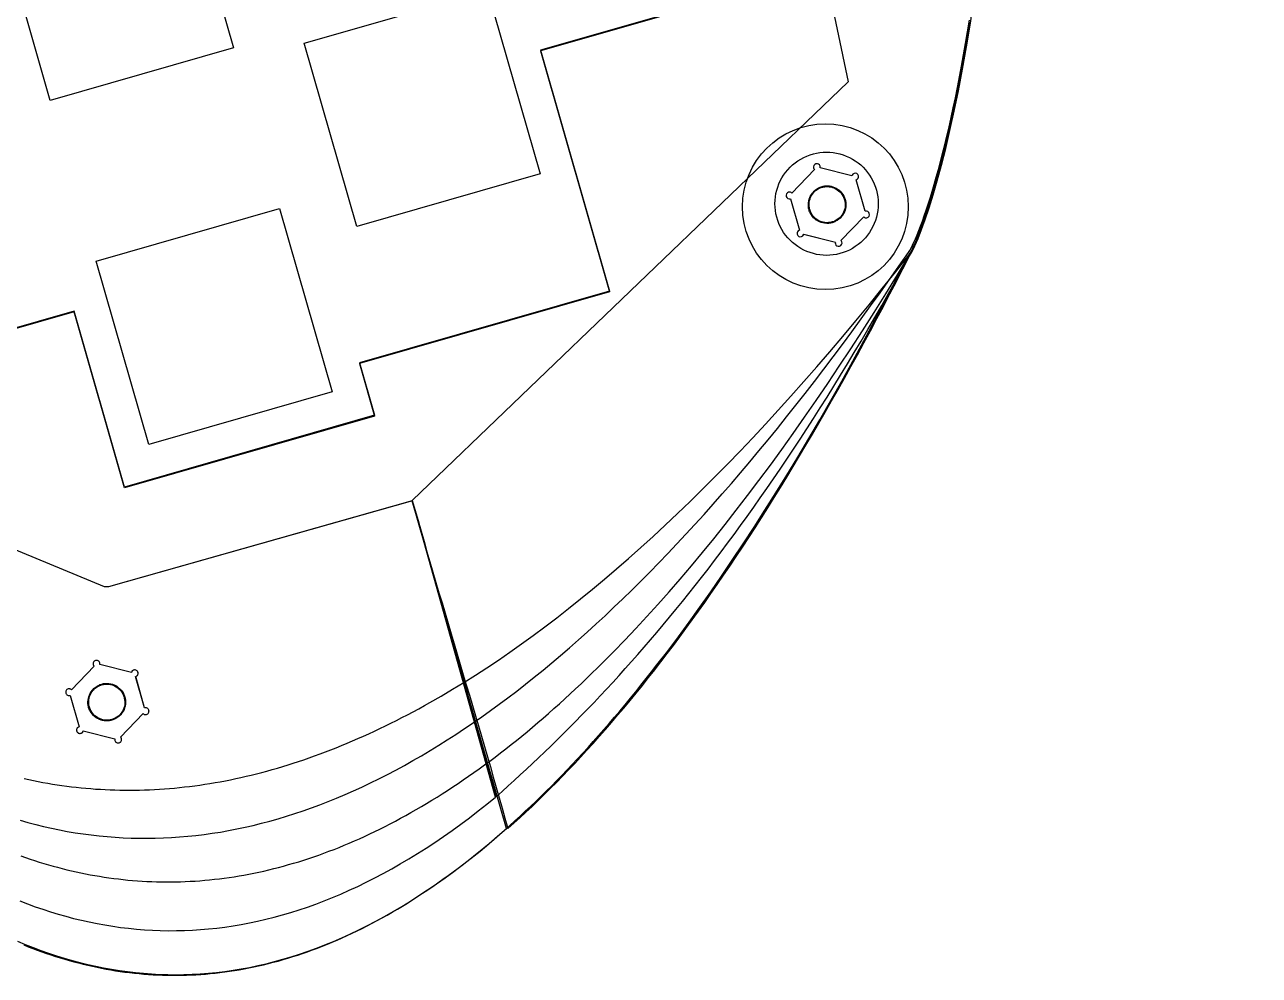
# Model space of a CAD drawing. Extents: x 5 to 212, y -377 to 0.
# Drawn here: x 121.3 to 211.7, y -377.1 to -307.5 of the extents above; entities that cross this region are included whole.
import ezdxf

# ---------------------------------------------------------------- set-up
doc = ezdxf.new("R2010")
doc.units = 0
for name, color, linetype in [('bottom', 7, 'CONTINUOUS'), ('foot_lower', 7, 'CONTINUOUS'), ('foot_upper', 7, 'CONTINUOUS'), ('hipro_lower', 7, 'CONTINUOUS'), ('hipro_upper', 7, 'CONTINUOUS'), ('mid_lower', 7, 'CONTINUOUS'), ('mid_upper', 7, 'CONTINUOUS'), ('plate', 7, 'CONTINUOUS')]:
    doc.layers.add(name, color=color, linetype=linetype)

msp = doc.modelspace()

# ---------------------------------------------------------------- linework, layer by layer
at = {"layer": 'bottom', "color": 7}
msp.add_lwpolyline([(121.221483, -374.860204), (121.553317, -374.992179), (121.885665, -375.120313), (122.218526, -375.244589), (122.551897, -375.364988), (122.88578, -375.481492), (123.220173, -375.594084), (123.555075, -375.702745), (123.890485, -375.807457), (124.226403, -375.908202), (124.562828, -376.004962), (124.89976, -376.097719), (125.237197, -376.186454), (125.575138, -376.27115), (125.913584, -376.351788), (126.252532, -376.428351), (126.591983, -376.50082), (126.931935, -376.569177), (127.272389, -376.633404), (127.613342, -376.693483), (127.954795, -376.749396), (128.296746, -376.801125), (128.639195, -376.848651), (128.98214, -376.891957), (129.325582, -376.931024), (129.66952, -376.965835), (130.013952, -376.996371), (130.358878, -377.022614), (130.704297, -377.044547), (131.050209, -377.06215), (131.396612, -377.075406), (131.743506, -377.084296), (132.09089, -377.088804), (132.438763, -377.08891), (132.787125, -377.084596), (133.135975, -377.075845), (133.485311, -377.062638), (133.835134, -377.044957), (134.185442, -377.022784), (134.536235, -376.996101), (134.887512, -376.96489), (135.239271, -376.929132), (135.591514, -376.88881), (135.944237, -376.843906), (136.297442, -376.794401), (136.651127, -376.740278), (137.005291, -376.681517), (137.359933, -376.618102), (137.715054, -376.550014), (138.070651, -376.477235), (138.426724, -376.399747), (138.783273, -376.317531), (139.140297, -376.23057), (139.497794, -376.138845), (139.855765, -376.042339), (140.214208, -375.941033), (140.573123, -375.83491), (140.932508, -375.72395), (141.292363, -375.608137), (141.652688, -375.487451), (142.013481, -375.361875), (142.374743, -375.231391), (142.736471, -375.095981), (143.098665, -374.955626), (143.461324, -374.810308), (143.824449, -374.66001), (144.188037, -374.504713), (144.552089, -374.344399), (144.916602, -374.17905), (145.281578, -374.008648), (145.647014, -373.833175), (146.01291, -373.652612), (146.379266, -373.466942), (146.74608, -373.276147), (147.113352, -373.080208), (147.48108, -372.879107), (147.849266, -372.672826), (148.217906, -372.461348), (148.587001, -372.244653), (148.95655, -372.022725), (149.326553, -371.795544), (149.697007, -371.563093), (150.067913, -371.325353), (150.43927, -371.082307), (150.811078, -370.833936), (151.183334, -370.580223), (151.556039, -370.321148), (151.929192, -370.056695), (152.302791, -369.786845), (152.676837, -369.51158), (153.051328, -369.230881), (153.426265, -368.944731), (153.801644, -368.653112), (154.177468, -368.356005), (154.553733, -368.053392), (154.93044, -367.745256), (155.307588, -367.431578), (155.685176, -367.11234), (156.063203, -366.787524), (156.441669, -366.457112), (156.820573, -366.121085), (157.199913, -365.779426), (157.57969, -365.432117), (157.959902, -365.079139), (158.340549, -364.720475), (158.72163, -364.356106), (159.103144, -363.986014), (159.485091, -363.610181), (159.867469, -363.228589), (160.250277, -362.84122), (160.633516, -362.448055), (161.017184, -362.049077), (161.401281, -361.644268), (161.785806, -361.233609), (162.170757, -360.817083), (162.556135, -360.394671), (162.941938, -359.966355), (163.328166, -359.532117), (163.714818, -359.091939), (164.101893, -358.645802), (164.48939, -358.19369), (164.877309, -357.735583), (165.265649, -357.271464), (165.654409, -356.801314), (166.043588, -356.325115), (166.433186, -355.84285), (166.823201, -355.354499), (167.213634, -354.860046), (167.604482, -354.359472), (168.387425, -353.339888), (169.172024, -352.295602), (169.958272, -351.22647), (170.746164, -350.132347), (171.535693, -349.013088), (172.326853, -347.868548), (173.119638, -346.698582), (173.914041, -345.503047), (174.710058, -344.281796), (175.507681, -343.034685), (176.306904, -341.761569), (177.107721, -340.462304), (177.910126, -339.136744), (178.714113, -337.784745), (179.519676, -336.406162), (180.326809, -335.00085), (181.135505, -333.568664), (181.945758, -332.10946), (182.757562, -330.623093), (183.570911, -329.109417), (184.385799, -327.568289), (185.20222, -325.999563), (186.020167, -324.403095), (186.111117, -324.257555), (186.208391, -324.084097), (186.311669, -323.883012), (186.42063, -323.654592), (186.534954, -323.39913), (186.654323, -323.116917), (186.778416, -322.808246), (186.906913, -322.473408), (187.039494, -322.112695), (187.17584, -321.726399), (187.31563, -321.314812), (187.458545, -320.878227), (187.604265, -320.416934), (187.752469, -319.931227), (187.902838, -319.421396), (188.055053, -318.887735), (188.208792, -318.330534), (188.363737, -317.750086), (188.519567, -317.146683), (188.675963, -316.520617), (188.832604, -315.87218), (188.989171, -315.201663), (189.145344, -314.509359), (189.300803, -313.79556), (189.455228, -313.060557), (189.6083, -312.304643), (189.759697, -311.528109), (189.909101, -310.731248), (190.056192, -309.914351), (190.200649, -309.077711), (190.342153, -308.221619), (190.480384, -307.346367)], dxfattribs=at)
for points in [[(178.740727, -321.040876), (178.740727, -321.040876), (178.723348, -320.973873), (178.709549, -320.906755), (178.699273, -320.83963), (178.692458, -320.772605), (178.68898, -320.639283), (178.698638, -320.507645), (178.720958, -320.378547), (178.755466, -320.252846), (178.801686, -320.131398), (178.859143, -320.015059), (178.927362, -319.904686), (179.005869, -319.801134), (179.094189, -319.70526), (179.191846, -319.617921), (179.298366, -319.539972), (179.413274, -319.472271), (179.473724, -319.44253), (179.536094, -319.415672), (179.600323, -319.391804), (179.666352, -319.371033), (179.666352, -319.371033), (179.733359, -319.353655), (179.800479, -319.339858), (179.867606, -319.329582), (179.934633, -319.322768), (180.067958, -319.319288), (180.199597, -319.328944), (180.328695, -319.35126), (180.454395, -319.385763), (180.575841, -319.431978), (180.692177, -319.48943), (180.802546, -319.557646), (180.906093, -319.636149), (181.001961, -319.724466), (181.089294, -319.822122), (181.167236, -319.928643), (181.23493, -320.043554), (181.264667, -320.104008), (181.291521, -320.166381), (181.315385, -320.230614), (181.336152, -320.296648), (181.336152, -320.296648), (181.353532, -320.363655), (181.367331, -320.430776), (181.377609, -320.497903), (181.384424, -320.56493), (181.387906, -320.698253), (181.37825, -320.829891), (181.355933, -320.958986), (181.321429, -321.084684), (181.275213, -321.206127), (181.217759, -321.322461), (181.149543, -321.432828), (181.071038, -321.536374), (180.98272, -321.632241), (180.885064, -321.719575), (180.778545, -321.797518), (180.663636, -321.865216), (180.603185, -321.894955), (180.540814, -321.921812), (180.476583, -321.94568), (180.410552, -321.96645), (180.410552, -321.96645), (180.343548, -321.983828), (180.27643, -321.997625), (180.209306, -322.0079), (180.142281, -322.014715), (180.008962, -322.018195), (179.877328, -322.008541), (179.748235, -321.986226), (179.622539, -321.951725), (179.501096, -321.905513), (179.384762, -321.848064), (179.274393, -321.779852), (179.170845, -321.701352), (179.074974, -321.613039), (178.987635, -321.515386), (178.909686, -321.408869), (178.84198, -321.293962), (178.812237, -321.233511), (178.785375, -321.17114), (178.761503, -321.106908), (178.740727, -321.040876)], [(125.979466, -357.475392), (125.979466, -357.475392), (125.962087, -357.408389), (125.948287, -357.341271), (125.938008, -357.274147), (125.931192, -357.207123), (125.927706, -357.073803), (125.937355, -356.942168), (125.959665, -356.813073), (125.994162, -356.687376), (126.040371, -356.565931), (126.097817, -356.449596), (126.166027, -356.339226), (126.244525, -356.235678), (126.332838, -356.139808), (126.430491, -356.052471), (126.53701, -355.974525), (126.651921, -355.906824), (126.712374, -355.877084), (126.774748, -355.850227), (126.838982, -355.826358), (126.905018, -355.805587), (126.905018, -355.805587), (126.972022, -355.78821), (127.03914, -355.774414), (127.106265, -355.764139), (127.173289, -355.757326), (127.306608, -355.753848), (127.438242, -355.763505), (127.567335, -355.785824), (127.69303, -355.820329), (127.814473, -355.866545), (127.930806, -355.923999), (128.041173, -355.992214), (128.14472, -356.070718), (128.240589, -356.159034), (128.327925, -356.256688), (128.405872, -356.363206), (128.473574, -356.478113), (128.503315, -356.538564), (128.530174, -356.600934), (128.554044, -356.665164), (128.574818, -356.731194), (128.574818, -356.731194), (128.592193, -356.798203), (128.605989, -356.865325), (128.616263, -356.932453), (128.623076, -356.99948), (128.626554, -357.132805), (128.616898, -357.264443), (128.59458, -357.393539), (128.560077, -357.519237), (128.513862, -357.64068), (128.456409, -357.757014), (128.388194, -357.867381), (128.309689, -357.970927), (128.221371, -358.066795), (128.123712, -358.15413), (128.017188, -358.232075), (127.902273, -358.299775), (127.841817, -358.329516), (127.779442, -358.356375), (127.715205, -358.380244), (127.649167, -358.401017), (127.649167, -358.401017), (127.58217, -358.418393), (127.515057, -358.432188), (127.447938, -358.442463), (127.380918, -358.449276), (127.247604, -358.452755), (127.115973, -358.443099), (126.986882, -358.420783), (126.861187, -358.386282), (126.739745, -358.340069), (126.623412, -358.282618), (126.513045, -358.214405), (126.4095, -358.135903), (126.313634, -358.047587), (126.226303, -357.949931), (126.148364, -357.843409), (126.080674, -357.728495), (126.05094, -357.66804), (126.02409, -357.605665), (126.000229, -357.541429), (125.979466, -357.475392)]]:
    msp.add_lwpolyline(points, close=True, dxfattribs=at)
at = {"layer": 'foot_lower', "color": 7}
for points in [[(178.74075, -321.040947), (178.74075, -321.040947), (178.723371, -320.973941), (178.709572, -320.906822), (178.699296, -320.839695), (178.692482, -320.772669), (178.689004, -320.639345), (178.698662, -320.507705), (178.720983, -320.378607), (178.755491, -320.252905), (178.801711, -320.131457), (178.859168, -320.015118), (178.927388, -319.904745), (179.005895, -319.801193), (179.094214, -319.70532), (179.191872, -319.61798), (179.298391, -319.54003), (179.413299, -319.472327), (179.47375, -319.442585), (179.536119, -319.415726), (179.600348, -319.391857), (179.666377, -319.371084), (179.666377, -319.371084), (179.733384, -319.353707), (179.800505, -319.339911), (179.867632, -319.329636), (179.934659, -319.322822), (180.067983, -319.319343), (180.199623, -319.328999), (180.328721, -319.351316), (180.454421, -319.385818), (180.575867, -319.432033), (180.692202, -319.489484), (180.802572, -319.557699), (180.906118, -319.636202), (181.001986, -319.724518), (181.089319, -319.822174), (181.167261, -319.928695), (181.234955, -320.043606), (181.264692, -320.104059), (181.291546, -320.166433), (181.31541, -320.230666), (181.336177, -320.296701), (181.336177, -320.296701), (181.353557, -320.363709), (181.367356, -320.430831), (181.377634, -320.497958), (181.384449, -320.564986), (181.387931, -320.698311), (181.378276, -320.82995), (181.355959, -320.959047), (181.321455, -321.084745), (181.275238, -321.20619), (181.217785, -321.322524), (181.149568, -321.432892), (181.071064, -321.536438), (180.982746, -321.632306), (180.88509, -321.71964), (180.77857, -321.797584), (180.663662, -321.865281), (180.60321, -321.89502), (180.540839, -321.921877), (180.476609, -321.945743), (180.410578, -321.966514), (180.410578, -321.966514), (180.343573, -321.98389), (180.276456, -321.997687), (180.209331, -322.007962), (180.142307, -322.014775), (180.008987, -322.018255), (179.877353, -322.008599), (179.74826, -321.986283), (179.622564, -321.951781), (179.501121, -321.905568), (179.384787, -321.848119), (179.274418, -321.779907), (179.17087, -321.701407), (179.074999, -321.613095), (178.98766, -321.515444), (178.90971, -321.408929), (178.842004, -321.294025), (178.81226, -321.233576), (178.785399, -321.171206), (178.761526, -321.106977), (178.74075, -321.040947)], [(183.80638, -320.585505)]]:
    msp.add_lwpolyline(points, close=True, dxfattribs=at)
for points in [[(176.245739, -320.585505), (176.245739, -319.234926), (176.966264, -317.98694), (178.135899, -317.311651)], [(178.135899, -317.311651), (179.305534, -316.636362), (180.746585, -316.636362), (181.91622, -317.311651)], [(181.91622, -317.311651), (183.085855, -317.98694), (183.80638, -319.234926), (183.80638, -320.585505)], [(178.135899, -323.859358), (176.966264, -323.184069), (176.245739, -321.936083), (176.245739, -320.585505)], [(183.80638, -320.585505), (183.80638, -321.936083), (183.085855, -323.184069), (181.91622, -323.859358)], [(181.91622, -323.859358), (180.746585, -324.534647), (179.305534, -324.534647), (178.135899, -323.859358)]]:
    msp.add_open_spline(points, degree=3, dxfattribs=at)
at = {"layer": 'foot_upper', "color": 7}
for points in [[(178.74075, -321.040947), (178.74075, -321.040947), (178.723371, -320.973941), (178.709572, -320.906822), (178.699296, -320.839695), (178.692482, -320.772669), (178.689004, -320.639345), (178.698662, -320.507705), (178.720983, -320.378607), (178.755491, -320.252905), (178.801711, -320.131457), (178.859168, -320.015118), (178.927388, -319.904745), (179.005895, -319.801193), (179.094214, -319.70532), (179.191872, -319.61798), (179.298391, -319.54003), (179.413299, -319.472327), (179.47375, -319.442585), (179.536119, -319.415726), (179.600348, -319.391857), (179.666377, -319.371084), (179.666377, -319.371084), (179.733384, -319.353707), (179.800505, -319.339911), (179.867632, -319.329636), (179.934659, -319.322822), (180.067983, -319.319343), (180.199623, -319.328999), (180.328721, -319.351316), (180.454421, -319.385818), (180.575867, -319.432033), (180.692202, -319.489484), (180.802572, -319.557699), (180.906118, -319.636202), (181.001986, -319.724518), (181.089319, -319.822174), (181.167261, -319.928695), (181.234955, -320.043606), (181.264692, -320.104059), (181.291546, -320.166433), (181.31541, -320.230666), (181.336177, -320.296701), (181.336177, -320.296701), (181.353557, -320.363709), (181.367356, -320.430831), (181.377634, -320.497958), (181.384449, -320.564986), (181.387931, -320.698311), (181.378276, -320.82995), (181.355959, -320.959047), (181.321455, -321.084745), (181.275238, -321.20619), (181.217785, -321.322524), (181.149568, -321.432892), (181.071064, -321.536438), (180.982746, -321.632306), (180.88509, -321.71964), (180.77857, -321.797584), (180.663662, -321.865281), (180.60321, -321.89502), (180.540839, -321.921877), (180.476609, -321.945743), (180.410578, -321.966514), (180.410578, -321.966514), (180.343573, -321.98389), (180.276456, -321.997687), (180.209331, -322.007962), (180.142307, -322.014775), (180.008987, -322.018255), (179.877353, -322.008599), (179.74826, -321.986283), (179.622564, -321.951781), (179.501121, -321.905568), (179.384787, -321.848119), (179.274418, -321.779907), (179.17087, -321.701407), (179.074999, -321.613095), (178.98766, -321.515444), (178.90971, -321.408929), (178.842004, -321.294025), (178.81226, -321.233576), (178.785399, -321.171206), (178.761526, -321.106977), (178.74075, -321.040947)], [(186.012673, -320.805713)]]:
    msp.add_lwpolyline(points, close=True, dxfattribs=at)
for points in [[(173.867437, -320.805713), (173.867437, -317.451898), (176.586241, -314.733095), (179.940055, -314.733095)], [(179.940055, -314.733095), (183.293869, -314.733095), (186.012673, -317.451898), (186.012673, -320.805713)], [(179.940055, -326.878331), (176.586241, -326.878331), (173.867437, -324.159527), (173.867437, -320.805713)], [(186.012673, -320.805713), (186.012673, -324.159527), (183.293869, -326.878331), (179.940055, -326.878331)]]:
    msp.add_open_spline(points, degree=3, dxfattribs=at)
at = {"layer": 'hipro_lower', "color": 7}
for points in [[(177.381874, -304.143258), (159.069831, -309.394154)], [(124.911223, -328.503301), (106.599154, -333.754196), (98.722811, -306.286131), (99.063918, -306.167157)], [(120.954179, -365.729465), (121.52845, -365.891851), (122.10375, -366.043727), (122.680083, -366.185078), (123.257452, -366.315885), (123.835859, -366.43613), (124.415308, -366.545797), (124.995801, -366.644867), (125.57734, -366.733323), (126.15993, -366.811147), (126.743573, -366.878323), (127.328271, -366.934831), (127.914028, -366.980655), (128.500847, -367.015778), (129.088729, -367.040181), (129.677679, -367.053847), (130.267699, -367.056758), (130.858792, -367.048898), (131.45096, -367.030247), (132.044208, -367.00079), (132.638536, -366.960507), (133.233949, -366.909382), (133.83045, -366.847397), (134.42804, -366.774535), (135.026723, -366.690777), (135.626503, -366.596107), (136.227381, -366.490506), (136.82936, -366.373958), (137.432444, -366.246445), (138.036635, -366.107948), (138.641937, -365.958451), (139.248351, -365.797936), (139.855882, -365.626385), (140.464531, -365.443781), (141.074302, -365.250106), (141.685197, -365.045342), (142.29722, -364.829473), (142.910373, -364.602481), (143.524659, -364.364347), (144.140082, -364.115055), (144.756643, -363.854586), (145.374345, -363.582924), (145.993193, -363.30005), (146.613188, -363.005947), (147.234333, -362.700598), (147.856631, -362.383985), (148.480086, -362.056091), (149.104699, -361.716897), (149.730474, -361.366386), (150.357414, -361.004542), (150.985521, -360.631345), (151.614799, -360.246779), (152.24525, -359.850825), (152.876878, -359.443468), (153.509684, -359.024688), (154.143672, -358.594468), (154.778845, -358.152791), (155.415206, -357.699639), (156.052757, -357.234995), (156.691501, -356.758841), (157.331441, -356.271159), (157.972581, -355.771933), (158.614923, -355.261143), (159.258469, -354.738773), (159.903223, -354.204806), (160.549188, -353.659223), (161.196366, -353.102007), (161.844761, -352.53314), (162.494374, -351.952606), (163.14521, -351.360386), (163.79727, -350.756462), (164.450559, -350.140818), (165.105078, -349.513435), (165.76083, -348.874297), (166.417819, -348.223385), (167.076047, -347.560681), (167.735517, -346.88617), (168.396232, -346.199832), (169.058195, -345.50165), (169.721409, -344.791607), (170.385876, -344.069685), (171.0516, -343.335866), (171.718583, -342.590134), (172.386828, -341.83247), (173.056339, -341.062856), (173.727117, -340.281276), (174.399166, -339.487712), (175.072489, -338.682146), (175.747088, -337.86456), (176.422966, -337.034937), (177.100127, -336.19326), (177.778573, -335.33951), (178.458307, -334.473671), (179.139332, -333.595724), (179.82165, -332.705653), (180.505266, -331.803439), (181.19018, -330.889066), (181.876397, -329.962514), (182.563919, -329.023768), (183.25275, -328.072809), (183.942891, -327.109619), (184.634346, -326.134182), (185.327117, -325.146479), (186.021209, -324.146493), (186.112164, -324.001002), (186.209452, -323.827687), (186.312753, -323.62684), (186.421746, -323.39875), (186.536112, -323.143709), (186.65553, -322.862006), (186.779681, -322.553932), (186.908244, -322.219778), (187.0409, -321.859834), (187.177328, -321.47439), (187.317208, -321.063737), (187.460221, -320.628166), (187.606046, -320.167966), (187.754363, -319.683429), (187.904853, -319.174844), (188.057194, -318.642503), (188.211068, -318.086695), (188.366154, -317.507711), (188.522132, -316.905841), (188.678682, -316.281377), (188.835485, -315.634607), (188.992219, -314.965824), (189.148565, -314.275317), (189.304203, -313.563376), (189.458813, -312.830293), (189.612075, -312.076358), (189.763668, -311.30186), (189.913274, -310.507091), (190.060571, -309.692341), (190.20524, -308.8579), (190.346961, -308.004059), (190.485413, -307.131109)], [(159.069831, -309.394154), (164.128194, -327.034748), (145.816151, -332.285643)], [(128.607485, -341.384515), (124.911223, -328.503301)], [(145.816151, -332.285643), (146.919553, -336.133619)], [(146.919553, -336.133619), (128.607485, -341.384515)]]:
    msp.add_lwpolyline(points, dxfattribs=at)
for points in [[(178.767267, -321.048852), (178.767267, -321.048852), (178.749892, -320.981846), (178.736096, -320.914726), (178.725822, -320.8476), (178.719009, -320.780574), (178.71553, -320.64725), (178.725187, -320.515611), (178.747504, -320.386514), (178.782007, -320.260814), (178.828222, -320.139367), (178.885673, -320.023031), (178.953886, -319.91266), (179.032388, -319.809111), (179.120703, -319.713241), (179.218356, -319.625905), (179.324874, -319.54796), (179.439782, -319.480261), (179.500234, -319.450522), (179.562606, -319.423665), (179.626837, -319.399799), (179.69287, -319.379029), (179.69287, -319.379029), (179.759875, -319.361651), (179.826995, -319.347853), (179.894121, -319.337577), (179.961147, -319.330763), (180.094469, -319.327283), (180.226107, -319.336938), (180.355202, -319.359255), (180.480901, -319.393758), (180.602346, -319.439973), (180.718681, -319.497425), (180.829051, -319.56564), (180.932599, -319.644143), (181.028469, -319.732459), (181.115806, -319.830114), (181.193752, -319.936634), (181.261453, -320.051543), (181.291194, -320.111995), (181.318052, -320.174367), (181.34192, -320.238599), (181.362692, -320.304631), (181.362692, -320.304631), (181.38007, -320.371639), (181.393868, -320.43876), (181.404144, -320.505888), (181.410959, -320.572914), (181.414439, -320.706238), (181.404783, -320.837875), (181.382467, -320.966969), (181.347964, -321.092666), (181.301749, -321.214108), (181.244297, -321.33044), (181.176082, -321.440806), (181.097579, -321.54435), (181.009262, -321.640216), (180.911607, -321.727549), (180.805088, -321.805493), (180.690179, -321.873191), (180.629726, -321.902931), (180.567355, -321.929788), (180.503123, -321.953657), (180.43709, -321.974428), (180.43709, -321.974428), (180.370085, -321.991804), (180.302965, -322.0056), (180.235839, -322.015876), (180.168813, -322.02269), (180.035491, -322.02617), (179.903853, -322.016516), (179.774757, -321.994203), (179.649059, -321.959703), (179.527614, -321.913493), (179.411279, -321.856045), (179.300909, -321.787835), (179.197361, -321.709337), (179.101491, -321.621024), (179.014154, -321.523372), (178.936207, -321.416854), (178.868507, -321.301945), (178.838766, -321.241492), (178.811908, -321.17912), (178.78804, -321.114886), (178.767267, -321.048852)], [(126.005938, -357.483429), (126.005938, -357.483429), (125.98856, -357.416421), (125.974763, -357.349299), (125.964486, -357.282171), (125.957671, -357.215143), (125.95419, -357.081817), (125.963843, -356.950177), (125.986158, -356.821079), (126.020659, -356.695379), (126.066872, -356.573934), (126.124322, -356.457598), (126.192534, -356.347229), (126.271035, -356.243681), (126.359349, -356.147813), (126.457002, -356.060478), (126.56352, -355.982534), (126.678428, -355.914837), (126.73888, -355.885098), (126.801251, -355.858242), (126.865483, -355.834376), (126.931515, -355.813606), (126.931515, -355.813606), (126.998521, -355.796228), (127.06564, -355.78243), (127.132766, -355.772153), (127.199792, -355.765339), (127.333115, -355.761857), (127.464752, -355.771511), (127.593848, -355.793826), (127.719546, -355.828328), (127.840991, -355.874541), (127.957327, -355.931992), (128.067696, -356.000206), (128.171244, -356.078708), (128.267115, -356.167025), (128.354451, -356.26468), (128.432398, -356.371201), (128.500099, -356.486112), (128.529839, -356.546566), (128.556697, -356.608939), (128.580566, -356.673173), (128.601338, -356.739208), (128.601338, -356.739208), (128.618714, -356.806211), (128.632509, -356.873329), (128.642784, -356.940453), (128.649597, -357.007477), (128.653075, -357.140796), (128.643418, -357.27243), (128.621101, -357.401524), (128.586598, -357.52722), (128.540384, -357.648663), (128.482932, -357.764997), (128.414719, -357.875366), (128.336217, -357.978913), (128.247903, -358.074783), (128.150249, -358.162119), (128.043731, -358.240066), (127.928823, -358.307766), (127.868371, -358.337507), (127.806, -358.364365), (127.741768, -358.388233), (127.675736, -358.409005), (127.675736, -358.409005), (127.60873, -358.426381), (127.541611, -358.440177), (127.474485, -358.450451), (127.407459, -358.457264), (127.274136, -358.460743), (127.142499, -358.451086), (127.013404, -358.428769), (126.887706, -358.394267), (126.766262, -358.348053), (126.649927, -358.290603), (126.539559, -358.222391), (126.436013, -358.143891), (126.340144, -358.055578), (126.25281, -357.957927), (126.174867, -357.851412), (126.107169, -357.736508), (126.077431, -357.676058), (126.050575, -357.613688), (126.026708, -357.549459), (126.005938, -357.483429)]]:
    msp.add_lwpolyline(points, close=True, dxfattribs=at)
at = {"layer": 'hipro_upper', "color": 7}
for points in [[(177.385021, -304.089382), (159.072978, -309.34028)], [(124.914345, -328.449435), (106.602301, -333.70033), (98.725958, -306.232255), (99.067055, -306.113304)], [(121.261776, -362.684735), (121.603902, -362.759529), (121.946868, -362.830954), (122.290675, -362.898994), (122.635325, -362.963636), (122.980817, -363.024867), (123.327155, -363.082671), (123.674339, -363.137035), (124.02237, -363.187946), (124.371249, -363.235389), (124.720978, -363.279351), (125.071559, -363.319817), (125.422991, -363.356774), (125.775277, -363.390207), (126.128418, -363.420104), (126.482415, -363.446449), (126.837269, -363.46923), (127.192982, -363.488431), (127.549554, -363.50404), (127.906987, -363.516042), (128.265283, -363.524424), (128.624442, -363.529171), (128.984466, -363.53027), (129.345356, -363.527706), (129.707113, -363.521466), (130.069739, -363.511536), (130.433235, -363.497902), (130.797601, -363.480551), (131.16284, -363.459467), (131.528952, -363.434638), (131.895939, -363.406049), (132.263802, -363.373686), (132.632542, -363.337537), (133.002161, -363.297585), (133.37266, -363.253819), (133.744039, -363.206223), (134.116301, -363.154785), (134.489446, -363.099489), (134.863476, -363.040323), (135.238392, -362.977271), (135.614195, -362.910321), (135.990887, -362.839459), (136.368469, -362.76467), (136.746941, -362.685941), (137.126306, -362.603257), (137.506564, -362.516605), (137.887717, -362.425971), (138.269766, -362.331341), (138.652712, -362.232702), (139.036557, -362.130038), (139.421301, -362.023337), (139.806947, -361.912584), (140.193494, -361.797765), (140.580945, -361.678867), (140.969301, -361.555876), (141.358563, -361.428778), (141.748732, -361.297558), (142.139809, -361.162203), (142.531797, -361.0227), (142.924695, -360.879033), (143.318505, -360.73119), (143.713229, -360.579156), (144.108868, -360.422918), (144.505422, -360.262461), (144.902894, -360.097771), (145.301284, -359.928836), (145.700594, -359.75564), (146.100825, -359.57817), (146.501978, -359.396412), (146.904055, -359.210352), (147.307056, -359.019977), (147.710984, -358.825271), (148.115838, -358.626222), (148.521621, -358.422816), (148.928334, -358.215038), (149.335977, -358.002875), (149.744553, -357.786312), (150.154062, -357.565337), (150.564506, -357.339934), (150.975886, -357.11009), (151.801459, -356.637025), (152.630791, -356.146028), (153.463891, -355.63699), (154.30077, -355.109798), (155.141438, -354.564343), (155.985905, -354.000511), (156.83418, -353.418193), (157.686274, -352.817277), (158.542197, -352.197651), (159.401959, -351.559205), (160.265569, -350.901827), (161.133038, -350.225406), (162.004376, -349.52983), (162.879592, -348.81499), (163.758698, -348.080772), (164.641701, -347.327066), (165.528614, -346.553761), (166.419445, -345.760746), (167.314205, -344.947909), (168.212903, -344.115139), (169.11555, -343.262325), (170.022156, -342.389356), (170.932731, -341.496119), (171.847284, -340.582505), (172.765825, -339.648402), (173.688365, -338.693699), (174.614914, -337.718283), (175.545482, -336.722045), (176.480077, -335.704873), (177.418712, -334.666656), (178.361395, -333.607282), (179.308137, -332.52664), (180.258947, -331.42462), (181.213835, -330.301109), (182.172813, -329.155996), (183.135888, -327.989171), (184.103073, -326.800521), (185.074375, -325.589937), (186.049806, -324.357306), (186.140757, -324.211766), (186.238032, -324.038307), (186.341309, -323.837221), (186.450271, -323.608801), (186.564596, -323.353339), (186.683966, -323.071125), (186.808059, -322.762453), (186.936556, -322.427615), (187.069138, -322.066901), (187.205484, -321.680605), (187.345275, -321.269018), (187.48819, -320.832432), (187.63391, -320.371139), (187.782114, -319.885431), (187.932484, -319.3756), (188.084699, -318.841938), (188.238439, -318.284737), (188.393384, -317.704288), (188.549214, -317.100885), (188.70561, -316.474819), (188.862252, -315.826381), (189.018819, -315.155864), (189.174993, -314.463559), (189.330452, -313.74976), (189.484877, -313.014756), (189.637949, -312.258842), (189.789347, -311.482308), (189.938751, -310.685446), (190.085842, -309.868549), (190.230299, -309.031909), (190.371803, -308.175816), (190.510034, -307.300564)], [(159.072978, -309.34028), (164.131341, -326.980887), (145.819273, -332.231782)], [(128.610632, -341.330651), (124.914345, -328.449435)], [(145.819273, -332.231782), (146.922675, -336.079756)], [(146.922675, -336.079756), (128.610632, -341.330651)]]:
    msp.add_lwpolyline(points, dxfattribs=at)
for points in [[(178.77044, -320.995052), (178.77044, -320.995052), (178.753062, -320.928047), (178.739264, -320.860928), (178.728987, -320.793803), (178.722173, -320.726777), (178.718691, -320.593455), (178.728345, -320.461818), (178.75066, -320.332722), (178.785161, -320.207023), (178.831373, -320.085577), (178.888823, -319.969241), (178.957036, -319.85887), (179.035536, -319.755321), (179.123851, -319.659451), (179.221504, -319.572114), (179.328022, -319.494168), (179.442929, -319.426468), (179.503381, -319.396728), (179.565753, -319.36987), (179.629984, -319.346003), (179.696017, -319.325232), (179.696017, -319.325232), (179.76302, -319.307855), (179.830138, -319.294059), (179.897262, -319.283784), (179.964286, -319.27697), (180.097607, -319.273492), (180.229243, -319.283149), (180.358338, -319.305466), (180.484037, -319.33997), (180.605482, -319.386185), (180.721819, -319.443637), (180.83219, -319.511852), (180.935739, -319.590354), (181.031611, -319.678669), (181.118949, -319.776323), (181.196897, -319.882842), (181.264599, -319.997749), (181.29434, -320.058201), (181.321199, -320.120571), (181.345067, -320.184802), (181.365839, -320.250834), (181.365839, -320.250834), (181.383217, -320.317845), (181.397015, -320.384969), (181.407291, -320.4521), (181.414105, -320.519129), (181.417584, -320.652457), (181.407927, -320.784097), (181.385609, -320.913193), (181.351104, -321.038891), (181.304888, -321.160333), (181.247434, -321.276665), (181.179218, -321.38703), (181.100715, -321.490573), (181.012398, -321.586437), (180.914743, -321.673768), (180.808225, -321.751709), (180.693318, -321.819405), (180.632868, -321.849143), (180.570497, -321.875999), (180.506268, -321.899866), (180.440237, -321.920636), (180.440237, -321.920636), (180.373232, -321.938013), (180.306112, -321.95181), (180.238987, -321.962087), (180.171961, -321.968902), (180.03864, -321.972384), (179.907004, -321.962733), (179.77791, -321.940421), (179.652214, -321.905923), (179.530771, -321.859714), (179.414438, -321.802267), (179.304071, -321.734058), (179.200525, -321.655559), (179.104657, -321.567245), (179.017323, -321.469591), (178.939378, -321.36307), (178.871678, -321.248157), (178.841938, -321.187702), (178.81508, -321.125326), (178.791212, -321.06109), (178.77044, -320.995052)], [(126.009085, -357.429657), (126.009085, -357.429657), (125.991707, -357.362647), (125.97791, -357.295525), (125.967633, -357.228396), (125.960818, -357.161368), (125.957337, -357.028041), (125.96699, -356.896401), (125.989305, -356.767303), (126.023806, -356.641604), (126.070019, -356.52016), (126.127469, -356.403826), (126.195681, -356.293458), (126.274182, -356.189912), (126.362496, -356.094044), (126.460149, -356.006711), (126.566667, -355.928767), (126.681575, -355.86107), (126.742027, -355.831331), (126.804398, -355.804474), (126.86863, -355.780607), (126.934662, -355.759837), (126.934662, -355.759837), (127.001666, -355.74246), (127.068783, -355.728663), (127.135907, -355.718387), (127.202931, -355.711573), (127.33625, -355.708092), (127.467884, -355.717746), (127.596978, -355.740061), (127.722674, -355.774562), (127.844118, -355.820774), (127.960452, -355.878224), (128.07082, -355.946438), (128.174367, -356.024939), (128.270237, -356.113255), (128.357573, -356.210911), (128.43552, -356.317432), (128.50322, -356.432344), (128.532961, -356.492798), (128.559819, -356.555173), (128.583687, -356.619408), (128.60446, -356.685444), (128.60446, -356.685444), (128.621835, -356.752446), (128.635631, -356.819563), (128.645906, -356.886686), (128.652718, -356.95371), (128.656197, -357.087029), (128.64654, -357.218663), (128.624223, -357.347757), (128.589721, -357.473455), (128.543508, -357.594899), (128.486057, -357.711234), (128.417845, -357.821603), (128.339345, -357.925151), (128.251033, -358.021022), (128.153381, -358.108358), (128.046866, -358.186304), (127.931962, -358.254003), (127.871512, -358.283743), (127.809142, -358.3106), (127.744913, -358.334468), (127.678883, -358.355239), (127.678883, -358.355239), (127.611877, -358.372615), (127.544758, -358.386412), (127.477632, -358.396687), (127.410606, -358.4035), (127.277283, -358.406978), (127.145646, -358.397321), (127.016551, -358.375004), (126.890853, -358.3405), (126.769409, -358.294285), (126.653074, -358.236834), (126.542706, -358.16862), (126.43916, -358.090119), (126.343291, -358.001805), (126.255957, -357.904153), (126.178014, -357.797638), (126.110316, -357.682733), (126.080578, -357.622284), (126.053722, -357.559915), (126.029855, -357.495686), (126.009085, -357.429657)]]:
    msp.add_lwpolyline(points, close=True, dxfattribs=at)
at = {"layer": 'mid_lower', "color": 7}
for points in [[(124.677249, -177.937512), (122.103331, -178.671724), (156.464619, -210.039654), (167.004712, -242.189821), (181.601434, -311.66648), (149.681767, -342.307674)], [(179.145947, -318.079985), (177.482418, -319.802683)], [(181.879178, -318.541933), (179.555541, -317.962562)], [(182.84463, -321.136048), (182.186749, -318.841743)], [(177.380441, -320.219929), (178.038322, -322.514234)], [(181.079116, -323.275967), (182.74265, -321.553294)], [(178.34591, -322.814039), (180.669547, -323.39341)], [(120.771087, -374.600309), (121.336656, -374.833631), (121.903723, -375.055797), (122.472283, -375.266717), (123.042332, -375.466301), (123.613866, -375.654459), (124.186883, -375.8311), (124.761377, -375.996134), (125.337345, -376.149472), (125.914784, -376.291022), (126.493689, -376.420695), (127.074056, -376.538401), (127.655882, -376.644049), (128.239163, -376.73755), (128.823895, -376.818812), (129.410074, -376.887747), (129.997697, -376.944263), (130.586759, -376.988271), (131.177256, -377.01968), (131.769186, -377.038401), (132.362543, -377.044343), (132.957324, -377.037415), (133.553526, -377.017529), (134.151144, -376.984593), (134.750175, -376.938517), (135.350614, -376.879212), (135.952459, -376.806586), (136.555704, -376.720551), (137.160347, -376.621015), (137.766383, -376.507889), (138.373808, -376.381082), (138.98262, -376.240505), (139.592813, -376.086067), (140.204384, -375.917677), (140.817329, -375.735246), (141.431645, -375.538684), (142.047327, -375.3279), (142.664372, -375.102804), (143.282776, -374.863306), (143.902534, -374.609317), (144.523644, -374.340744), (145.146101, -374.0575), (145.769902, -373.759493), (146.395042, -373.446632), (147.021518, -373.118829), (147.649326, -372.775993), (148.278462, -372.418034), (148.908922, -372.044861), (149.540702, -371.656384), (150.173799, -371.252513), (150.808209, -370.833159), (151.443928, -370.39823), (152.080952, -369.947637), (152.719277, -369.481289), (153.358899, -368.999097), (153.999815, -368.50097), (154.64202, -367.986818), (155.285512, -367.45655), (155.930285, -366.910078), (156.576336, -366.347309), (149.684902, -342.35333), (127.433267, -348.639601), (127.147626, -348.639896), (107.381655, -340.454356)]]:
    msp.add_lwpolyline(points, dxfattribs=at)
for points in [[(181.148554, -323.384)], [(128.382413, -359.757617), (128.37058, -359.726381), (128.354506, -359.698224), (128.335027, -359.672763), (128.312979, -359.649619), (129.976533, -357.926923), (130.001026, -357.947863), (130.027713, -357.96564), (130.056281, -357.979976), (130.086417, -357.990591), (130.117807, -357.997206), (130.150137, -357.999543), (130.183093, -357.99732), (130.216363, -357.990261), (130.263383, -357.971509), (130.304467, -357.944583), (130.338927, -357.910729), (130.366074, -357.87119), (130.38522, -357.827212), (130.395677, -357.780038), (130.396756, -357.730914), (130.38777, -357.681084), (130.368986, -357.634046), (130.342039, -357.592951), (130.308172, -357.558486), (130.268628, -357.531339), (130.22465, -357.512197), (130.177481, -357.501747), (130.128364, -357.500677), (130.078542, -357.509674), (129.420626, -355.215382), (129.467634, -355.196619), (129.508718, -355.169684), (129.543184, -355.135822), (129.57034, -355.096279), (129.589496, -355.052298), (129.599958, -355.005125), (129.601035, -354.956004), (129.592035, -354.90618), (129.573271, -354.859147), (129.546341, -354.818048), (129.512488, -354.783574), (129.472951, -354.756414), (129.428971, -354.737261), (129.38179, -354.726803), (129.332647, -354.725732), (129.282785, -354.734737), (129.250877, -354.746386), (129.221791, -354.76197), (129.195645, -354.781086), (129.172554, -354.803332), (129.152636, -354.828304), (129.136009, -354.8556), (129.12279, -354.884817), (129.113095, -354.915553), (126.789481, -354.33617), (126.795903, -354.304839), (126.798928, -354.272915), (126.79764, -354.240513), (126.791127, -354.207751), (126.77228, -354.16075), (126.745299, -354.119674), (126.711421, -354.085215), (126.671885, -354.058065), (126.627927, -354.038915), (126.580785, -354.028458), (126.531697, -354.027386), (126.481899, -354.036389), (126.434834, -354.055161), (126.393717, -354.082099), (126.359237, -354.115959), (126.332081, -354.1555), (126.312937, -354.199476), (126.302493, -354.246644), (126.301438, -354.295762), (126.310459, -354.345586), (126.322307, -354.37684), (126.338368, -354.405007), (126.357824, -354.430476), (126.37986, -354.453635), (124.716255, -356.176349), (124.691776, -356.15542), (124.665096, -356.137649), (124.636534, -356.123313), (124.606405, -356.11269), (124.575027, -356.10606), (124.542717, -356.103699), (124.509791, -356.105886), (124.476568, -356.112899), (124.429516, -356.131683), (124.388405, -356.158634), (124.353925, -356.192506), (124.326765, -356.232057), (124.307615, -356.276041), (124.297165, -356.323213), (124.296105, -356.37233), (124.305125, -356.422147), (124.323902, -356.46918), (124.350845, -356.510275), (124.384712, -356.544742), (124.424257, -356.571893), (124.468238, -356.591037), (124.515411, -356.601485), (124.564531, -356.602548), (124.614355, -356.593536), (125.272193, -358.887847), (125.225125, -358.906632), (125.184018, -358.933578), (125.149554, -358.967443), (125.122415, -359.006985), (125.103286, -359.050964), (125.092848, -359.098136), (125.091785, -359.147261), (125.100778, -359.197097), (125.119548, -359.244135), (125.146492, -359.285231), (125.180363, -359.319697), (125.219914, -359.346845), (125.263898, -359.365988), (125.311068, -359.376438), (125.360177, -359.377506), (125.409978, -359.368506), (125.441922, -359.356852), (125.47104, -359.341263), (125.497213, -359.322142), (125.520324, -359.299893), (125.540256, -359.274919), (125.556891, -359.247623), (125.570112, -359.21841), (125.5798, -359.187681), (127.903467, -359.76704), (127.897065, -359.79836), (127.894038, -359.830272), (127.895328, -359.862656), (127.901877, -359.895392), (127.920656, -359.942427), (127.947591, -359.983527), (127.981444, -360.018001), (128.020973, -360.045159), (128.06494, -360.064311), (128.112106, -360.074766), (128.161231, -360.075835), (128.211074, -360.066827), (128.2581, -360.048058), (128.299193, -360.021121), (128.333662, -359.987259), (128.360816, -359.947715), (128.379961, -359.903733), (128.390408, -359.856557), (128.391464, -359.807431), (128.382438, -359.757597)]]:
    msp.add_lwpolyline(points, close=True, dxfattribs=at)
for points in [[(186.094186, -324.412215), (189.83531, -318.802291), (211.717204, -236.158909), (139.931516, -178.530134)], [(186.094221, -324.412337), (189.835347, -318.802412), (211.717242, -236.159031), (139.931551, -178.530257)], [(179.247933, -317.662763), (179.11522, -317.700818), (179.038478, -317.839246), (179.076536, -317.971971)], [(179.076536, -317.971971), (179.089117, -318.015847), (179.115232, -318.050478), (179.145947, -318.079985)], [(179.557159, -317.834155), (179.519101, -317.701429), (179.380667, -317.624702), (179.247933, -317.662763)], [(179.555541, -317.962562), (179.565933, -317.921242), (179.56974, -317.878031), (179.557159, -317.834155)], [(182.04893, -318.361113), (181.960117, -318.38658), (181.900227, -318.458317), (181.879178, -318.541933)], [(182.358163, -318.532529), (182.320104, -318.399804), (182.181666, -318.323051), (182.04893, -318.361113)], [(182.186749, -318.841743), (182.319484, -318.803682), (182.396214, -318.665231), (182.358163, -318.532529)], [(177.242622, -319.739299), (177.109909, -319.777354), (177.033157, -319.915811), (177.071215, -320.048537)], [(177.071215, -320.048537), (177.109267, -320.181238), (177.247727, -320.257984), (177.380441, -320.219929)], [(177.482418, -319.802683), (177.420262, -319.742926), (177.331438, -319.713831), (177.242622, -319.739299)], [(182.74265, -321.553294), (182.804811, -321.61305), (182.893635, -321.642145), (182.982448, -321.616678)], [(183.153862, -321.307464), (183.115797, -321.174714), (182.977365, -321.097986), (182.84463, -321.136048)], [(182.982448, -321.616678), (183.115184, -321.578617), (183.191914, -321.440166), (183.153862, -321.307464)], [(178.038322, -322.514234), (177.905608, -322.552289), (177.828849, -322.690722), (177.866915, -322.823472)], [(177.866915, -322.823472), (177.904966, -322.956173), (178.043427, -323.032919), (178.17614, -322.994864)], [(178.17614, -322.994864), (178.264956, -322.969396), (178.324865, -322.897653), (178.34591, -322.814039)], [(180.669547, -323.39341), (180.659154, -323.43473), (180.655347, -323.477941), (180.667928, -323.521817)], [(180.667928, -323.521817), (180.70598, -323.654518), (180.84443, -323.731293), (180.977144, -323.693238)], [(180.977144, -323.693238), (181.109877, -323.655178), (181.186603, -323.516702), (181.148554, -323.384)], [(181.148554, -323.384), (181.135973, -323.340124), (181.109851, -323.305469), (181.079116, -323.275967)], [(156.678754, -366.342016), (166.119015, -358.006913), (175.883119, -344.497262), (186.094186, -324.412215)], [(149.681767, -342.307674), (151.948355, -350.32831), (154.447528, -358.323316), (156.678754, -366.342016)]]:
    msp.add_open_spline(points, degree=3, dxfattribs=at)
at = {"layer": 'mid_upper', "color": 7}
for points in [[(124.678339, -177.937767), (122.104421, -178.671979), (156.465709, -210.039909), (167.005802, -242.190076), (181.602524, -311.666735), (149.682857, -342.307929)], [(179.147037, -318.08024), (177.483508, -319.802938)], [(181.880268, -318.542188), (179.556631, -317.962817)], [(182.84572, -321.136303), (182.187839, -318.841998)], [(177.381531, -320.220184), (178.039412, -322.514489)], [(181.080207, -323.276222), (182.74374, -321.553549)], [(178.347, -322.814294), (180.670637, -323.393665)], [(120.936363, -371.645181), (121.495319, -371.859178), (122.055793, -372.062584), (122.617781, -372.255315), (123.181282, -372.437291), (123.746292, -372.60843), (124.312809, -372.76865), (124.880831, -372.91787), (125.450354, -373.056009), (126.021377, -373.182985), (126.593897, -373.298716), (127.167911, -373.40312), (127.743417, -373.496117), (128.320412, -373.577624), (128.898894, -373.64756), (129.478859, -373.705844), (130.060306, -373.752393), (130.643232, -373.787127), (131.227634, -373.809964), (131.81351, -373.820821), (132.400857, -373.819619), (132.989673, -373.806274), (133.579955, -373.780707), (134.1717, -373.742834), (134.764907, -373.692574), (135.359571, -373.629846), (135.955692, -373.554569), (136.553265, -373.466661), (137.15229, -373.366039), (137.752762, -373.252623), (138.35468, -373.126332), (138.958041, -372.987082), (139.562843, -372.834794), (140.169082, -372.669385), (140.776757, -372.490774), (141.385864, -372.298879), (141.996402, -372.093619), (142.608367, -371.874912), (143.221757, -371.642677), (143.83657, -371.396832), (144.452802, -371.137295), (145.070452, -370.863985), (145.689517, -370.57682), (146.309994, -370.275719), (146.93188, -369.960601), (147.555174, -369.631383), (148.179872, -369.287984), (148.805973, -368.930323), (149.433472, -368.558317), (150.062369, -368.171887), (150.692659, -367.770949), (151.324342, -367.355422), (151.957413, -366.925225), (152.591872, -366.480276), (153.227714, -366.020494), (153.864938, -365.545798), (154.50354, -365.056104), (155.143519, -364.551333), (155.784872, -364.031402), (149.687188, -342.352527), (127.435553, -348.638799), (127.149907, -348.639093), (107.383916, -340.453525)]]:
    msp.add_lwpolyline(points, dxfattribs=at)
for points in [[(181.149644, -323.384255)], [(128.384699, -359.756817), (128.372866, -359.72558), (128.356792, -359.697421), (128.337313, -359.67196), (128.315265, -359.648816), (129.978819, -357.926121), (130.003312, -357.947053), (130.03, -357.964827), (130.058568, -357.979162), (130.088704, -357.989779), (130.120093, -357.996397), (130.152422, -357.998736), (130.185378, -357.996517), (130.218646, -357.989458), (130.265667, -357.970699), (130.306752, -357.94377), (130.341212, -357.909915), (130.36836, -357.870378), (130.387506, -357.826402), (130.397963, -357.779232), (130.399042, -357.73011), (130.390056, -357.680281), (130.371272, -357.633242), (130.344326, -357.592144), (130.310459, -357.557676), (130.270915, -357.530526), (130.226937, -357.511382), (130.179768, -357.500933), (130.13065, -357.499866), (130.080828, -357.508869), (129.422909, -355.214577), (129.469919, -355.195808), (129.511003, -355.16887), (129.545469, -355.135009), (129.572626, -355.095467), (129.591781, -355.051489), (129.602243, -355.004318), (129.603321, -354.955199), (129.594321, -354.905375), (129.575557, -354.858342), (129.548627, -354.817242), (129.514774, -354.782765), (129.475237, -354.755603), (129.431257, -354.736448), (129.384076, -354.725991), (129.334933, -354.724924), (129.285071, -354.733937), (129.253163, -354.745584), (129.224078, -354.761165), (129.197931, -354.780277), (129.174841, -354.80252), (129.154923, -354.82749), (129.138296, -354.854787), (129.125076, -354.884007), (129.115381, -354.91475), (126.791767, -354.335368), (126.798178, -354.304036), (126.801201, -354.272112), (126.799912, -354.23971), (126.793387, -354.206945), (126.774541, -354.159938), (126.74756, -354.118859), (126.713683, -354.0844), (126.674146, -354.057252), (126.630187, -354.038105), (126.583044, -354.02765), (126.533954, -354.026579), (126.484155, -354.035582), (126.437091, -354.054354), (126.395976, -354.08129), (126.361497, -354.115149), (126.334343, -354.154687), (126.315199, -354.198662), (126.304756, -354.245831), (126.3037, -354.294952), (126.31272, -354.344784), (126.32457, -354.376022), (126.340631, -354.404182), (126.360088, -354.429648), (126.382123, -354.452807), (124.718518, -356.175521), (124.694038, -356.1546), (124.667358, -356.136834), (124.638794, -356.122502), (124.608665, -356.111882), (124.577286, -356.105253), (124.544975, -356.102893), (124.512049, -356.105081), (124.478826, -356.112094), (124.431776, -356.130871), (124.390667, -356.157817), (124.356187, -356.19169), (124.329027, -356.231242), (124.309877, -356.275228), (124.299427, -356.322405), (124.298366, -356.371525), (124.307386, -356.421345), (124.326163, -356.468377), (124.353106, -356.509471), (124.386973, -356.543938), (124.426518, -356.571089), (124.470499, -356.590233), (124.517671, -356.600682), (124.566792, -356.601745), (124.616616, -356.592734), (125.274453, -358.887039), (125.227386, -358.905817), (125.18628, -358.932758), (125.151816, -358.96662), (125.124678, -359.006162), (125.105549, -359.050141), (125.09511, -359.097317), (125.094046, -359.146448), (125.103039, -359.196292), (125.12181, -359.243321), (125.148754, -359.284411), (125.182626, -359.318873), (125.222177, -359.34602), (125.266161, -359.365164), (125.31333, -359.375617), (125.362438, -359.376692), (125.412238, -359.367701), (125.444183, -359.356046), (125.4733, -359.340454), (125.499474, -359.32133), (125.522585, -359.299076), (125.542517, -359.274097), (125.559153, -359.246797), (125.572374, -359.21758), (125.582063, -359.186851), (127.905728, -359.766238), (127.899325, -359.797555), (127.896299, -359.829464), (127.89759, -359.861842), (127.90414, -359.894564), (127.922918, -359.941606), (127.949853, -359.982711), (127.983705, -360.017189), (128.023234, -360.04435), (128.067201, -360.063505), (128.114367, -360.073962), (128.163491, -360.075031), (128.213335, -360.066024), (128.260361, -360.047254), (128.301454, -360.020315), (128.335923, -359.986449), (128.363076, -359.946902), (128.382222, -359.902918), (128.392669, -359.855742), (128.393725, -359.806618), (128.384699, -359.756791)]]:
    msp.add_lwpolyline(points, close=True, dxfattribs=at)
for points in [[(186.095276, -324.41247), (189.8364, -318.802546), (211.718294, -236.159164), (139.932606, -178.530389)], [(186.095311, -324.412592), (189.836437, -318.802667), (211.718332, -236.159286), (139.932641, -178.530512)], [(179.249024, -317.663018), (179.11631, -317.701073), (179.039568, -317.839501), (179.077626, -317.972226)], [(179.077626, -317.972226), (179.090208, -318.016102), (179.116322, -318.050733), (179.147037, -318.08024)], [(179.558249, -317.83441), (179.520191, -317.701684), (179.381757, -317.624957), (179.249024, -317.663018)], [(179.556631, -317.962817), (179.567023, -317.921497), (179.570831, -317.878286), (179.558249, -317.83441)], [(182.05002, -318.361368), (181.961207, -318.386835), (181.901317, -318.458572), (181.880268, -318.542188)], [(182.359253, -318.532784), (182.321195, -318.400059), (182.182756, -318.323306), (182.05002, -318.361368)], [(182.187839, -318.841998), (182.320574, -318.803937), (182.397305, -318.665486), (182.359253, -318.532784)], [(177.243713, -319.739554), (177.110999, -319.777609), (177.034247, -319.916066), (177.072305, -320.048792)], [(177.072305, -320.048792), (177.110357, -320.181493), (177.248818, -320.258239), (177.381531, -320.220184)], [(177.483508, -319.802938), (177.421352, -319.743181), (177.332528, -319.714086), (177.243713, -319.739554)], [(182.74374, -321.553549), (182.805901, -321.613305), (182.894725, -321.6424), (182.983538, -321.616933)], [(183.154953, -321.307719), (183.116887, -321.174969), (182.978455, -321.098241), (182.84572, -321.136303)], [(182.983538, -321.616933), (183.116274, -321.578872), (183.193004, -321.440421), (183.154953, -321.307719)], [(178.039412, -322.514489), (177.906699, -322.552544), (177.829939, -322.690977), (177.868005, -322.823727)], [(177.868005, -322.823727), (177.906056, -322.956428), (178.044517, -323.033174), (178.177231, -322.995119)], [(178.177231, -322.995119), (178.266046, -322.969651), (178.325955, -322.897908), (178.347, -322.814294)], [(180.670637, -323.393665), (180.660245, -323.434985), (180.656437, -323.478196), (180.669019, -323.522072)], [(180.669019, -323.522072), (180.70707, -323.654773), (180.845521, -323.731548), (180.978234, -323.693493)], [(180.978234, -323.693493), (181.110967, -323.655433), (181.187693, -323.516957), (181.149644, -323.384255)], [(181.149644, -323.384255), (181.137063, -323.340379), (181.110941, -323.305724), (181.080207, -323.276222)], [(155.81456, -364.009512), (165.254821, -355.674409), (175.182626, -344.310424), (186.095276, -324.41247)], [(149.682857, -342.307929), (151.949445, -350.328565), (153.583334, -355.990812), (155.81456, -364.009512)]]:
    msp.add_open_spline(points, degree=3, dxfattribs=at)
at = {"layer": 'plate', "color": 7}
for points in [[(132.735143, -295.751061), (136.585801, -309.179902), (123.156963, -313.030561), (119.306304, -299.60172)], [(155.196104, -304.96913), (159.04676, -318.397968), (145.617924, -322.248624), (141.767268, -308.819788)], [(178.7963, -321.019347), (178.7963, -321.019347), (178.778923, -320.952342), (178.765126, -320.885223), (178.754851, -320.818098), (178.748037, -320.751072), (178.744557, -320.61775), (178.754212, -320.486112), (178.776528, -320.357016), (178.81103, -320.231316), (178.857244, -320.10987), (178.914695, -319.993533), (178.982908, -319.883162), (179.061409, -319.779613), (179.149723, -319.683742), (179.247376, -319.596405), (179.353894, -319.518458), (179.468801, -319.450758), (179.529252, -319.421018), (179.591623, -319.39416), (179.655855, -319.370293), (179.721887, -319.349522), (179.721887, -319.349522), (179.788892, -319.332145), (179.856011, -319.318348), (179.923137, -319.308073), (179.990163, -319.30126), (180.123486, -319.297781), (180.255123, -319.307438), (180.38422, -319.329756), (180.509918, -319.364259), (180.631364, -319.410475), (180.747699, -319.467927), (180.858069, -319.536142), (180.961617, -319.614645), (181.057487, -319.702961), (181.144822, -319.800615), (181.222768, -319.907134), (181.290467, -320.022041), (181.320207, -320.082493), (181.347064, -320.144864), (181.370931, -320.209095), (181.391702, -320.275126), (181.391702, -320.275126), (181.40908, -320.342135), (181.422877, -320.409258), (181.433154, -320.476386), (181.439968, -320.543414), (181.443449, -320.676739), (181.433794, -320.808378), (181.411477, -320.937473), (181.376975, -321.063171), (181.33076, -321.184613), (181.273309, -321.300946), (181.205094, -321.411312), (181.126592, -321.514856), (181.038276, -321.610722), (180.940622, -321.698054), (180.834103, -321.775996), (180.719195, -321.843693), (180.658743, -321.873432), (180.596371, -321.900288), (180.53214, -321.924156), (180.466107, -321.944926), (180.466107, -321.944926), (180.399102, -321.962303), (180.331983, -321.976101), (180.264857, -321.986377), (180.197832, -321.993191), (180.064511, -321.996673), (179.932874, -321.987021), (179.80378, -321.964708), (179.678082, -321.930209), (179.556638, -321.883999), (179.440304, -321.826551), (179.329936, -321.758341), (179.226388, -321.679842), (179.130519, -321.591528), (179.043184, -321.493875), (178.965238, -321.387355), (178.897538, -321.272445), (178.867798, -321.211991), (178.84094, -321.149617), (178.817072, -321.085383), (178.7963, -321.019347)], [(126.034948, -357.453924), (126.034948, -357.453924), (126.01757, -357.386917), (126.003773, -357.319796), (125.993497, -357.252669), (125.986683, -357.185642), (125.983203, -357.052317), (125.992858, -356.920678), (126.015174, -356.791581), (126.049676, -356.665882), (126.09589, -356.544436), (126.15334, -356.428101), (126.221554, -356.317731), (126.300055, -356.214184), (126.388369, -356.118314), (126.486022, -356.030979), (126.59254, -355.953034), (126.707447, -355.885336), (126.767898, -355.855596), (126.830269, -355.828739), (126.8945, -355.804872), (126.960532, -355.784101), (126.960532, -355.784101), (127.027538, -355.766724), (127.094657, -355.752927), (127.161783, -355.742651), (127.228809, -355.735837), (127.362132, -355.732357), (127.493769, -355.742013), (127.622865, -355.764329), (127.748564, -355.798831), (127.870009, -355.845045), (127.986344, -355.902496), (128.096714, -355.97071), (128.200261, -356.049212), (128.296131, -356.137528), (128.383467, -356.235183), (128.461413, -356.341702), (128.529113, -356.456612), (128.558853, -356.517065), (128.58571, -356.579437), (128.609578, -356.64367), (128.63035, -356.709703), (128.63035, -356.709703), (128.647727, -356.776708), (128.661523, -356.843827), (128.671799, -356.910952), (128.678613, -356.977977), (128.682092, -357.111298), (128.672436, -357.242934), (128.65012, -357.372029), (128.615617, -357.497726), (128.569403, -357.61917), (128.511952, -357.735504), (128.443738, -357.845873), (128.365236, -357.94942), (128.276921, -358.045289), (128.179267, -358.132624), (128.072749, -358.210569), (127.95784, -358.278268), (127.897388, -358.308008), (127.835017, -358.334865), (127.770785, -358.358732), (127.704753, -358.379503), (127.704753, -358.379503), (127.637748, -358.39688), (127.570629, -358.410677), (127.503503, -358.420952), (127.436478, -358.427766), (127.303156, -358.431246), (127.17152, -358.421591), (127.042424, -358.399275), (126.916726, -358.364774), (126.795282, -358.31856), (126.678947, -358.26111), (126.568578, -358.192898), (126.465031, -358.114397), (126.369161, -358.026084), (126.281826, -357.928431), (126.203881, -357.821914), (126.136182, -357.707008), (126.106443, -357.646557), (126.079586, -357.584186), (126.055718, -357.519956), (126.034948, -357.453924)]]:
    msp.add_lwpolyline(points, close=True, dxfattribs=at)
for points in [[(121.019965, -368.346801), (121.353944, -368.463728), (121.688515, -368.577105), (122.023678, -368.686918), (122.359433, -368.79315), (122.69578, -368.895785), (123.032718, -368.994807), (123.370248, -369.0902), (123.708368, -369.181948), (124.047079, -369.270036), (124.386381, -369.354447), (124.726272, -369.435165), (125.066753, -369.512174), (125.407823, -369.585458), (125.749483, -369.655002), (126.091731, -369.720789), (126.434568, -369.782803), (126.777993, -369.841029), (127.122006, -369.895449), (127.466607, -369.946049), (127.811795, -369.992813), (128.15757, -370.035723), (128.503932, -370.074765), (128.85088, -370.109922), (129.198415, -370.141179), (129.546536, -370.168519), (129.895242, -370.191926), (130.244534, -370.211385), (130.59441, -370.226879), (130.944872, -370.238392), (131.295918, -370.245909), (131.647548, -370.249413), (131.999762, -370.248889), (132.352559, -370.24432), (132.70594, -370.23569), (133.059904, -370.222984), (133.414451, -370.206186), (133.76958, -370.185278), (134.125291, -370.160247), (134.481585, -370.131074), (134.838459, -370.097746), (135.195915, -370.060245), (135.553952, -370.018555), (135.91257, -369.972661), (136.271768, -369.922546), (136.631547, -369.868195), (136.991905, -369.809591), (137.352843, -369.746719), (137.714359, -369.679563), (138.076455, -369.608106), (138.43913, -369.532333), (138.802383, -369.452227), (139.166214, -369.367773), (139.530623, -369.278955), (139.895609, -369.185756), (140.261173, -369.088161), (140.627314, -368.986154), (140.994031, -368.879718), (141.361324, -368.768838), (141.729194, -368.653498), (142.09764, -368.533681), (142.46666, -368.409372), (142.836257, -368.280555), (143.206428, -368.147213), (143.577173, -368.009331), (143.948493, -367.866893), (144.320387, -367.719883), (144.692855, -367.568284), (145.065896, -367.412081), (145.439511, -367.251258), (145.813698, -367.085799), (146.188458, -366.915688), (146.56379, -366.740908), (146.939694, -366.561444), (147.31617, -366.37728), (147.693217, -366.1884), (148.070836, -365.994788), (148.449025, -365.796428), (148.827785, -365.593303), (149.207115, -365.385399), (149.587015, -365.172698), (149.967485, -364.955185), (150.348525, -364.732844), (150.730133, -364.50566), (151.11231, -364.273615), (151.495056, -364.036693), (151.87837, -363.79488), (152.262251, -363.548159), (152.646701, -363.296514), (153.031718, -363.039929), (153.417302, -362.778388), (153.803453, -362.511875), (154.19017, -362.240373), (154.577453, -361.963868), (154.965303, -361.682343), (155.353718, -361.395782), (155.742698, -361.104169), (156.132244, -360.807488), (156.522354, -360.505723), (156.913029, -360.198859), (157.304267, -359.886878), (157.69607, -359.569765), (158.088436, -359.247505), (158.481366, -358.920081), (158.874859, -358.587477), (159.268914, -358.249677), (159.663532, -357.906665), (160.058712, -357.558425), (160.454454, -357.204942), (160.850757, -356.846198), (161.247622, -356.482179), (161.645048, -356.112868), (162.043034, -355.738249), (162.441581, -355.358307), (162.840688, -354.973025), (163.240355, -354.582387), (163.640581, -354.186377), (164.442711, -353.378178), (165.247076, -352.548301), (166.053673, -351.696617), (166.8625, -350.822998), (167.673555, -349.927316), (168.486835, -349.009444), (169.302338, -348.069254), (170.120063, -347.106617), (170.940005, -346.121405), (171.762164, -345.113492), (172.586536, -344.082749), (173.41312, -343.029047), (174.241914, -341.95226), (175.072914, -340.852258), (175.906118, -339.728915), (176.741525, -338.582102), (177.579131, -337.411691), (178.418936, -336.217555), (179.260935, -334.999566), (180.105128, -333.757595), (180.951511, -332.491514), (181.800082, -331.201197), (182.650839, -329.886514), (183.50378, -328.547338), (184.358902, -327.183541), (185.216203, -325.794996), (186.075681, -324.381573), (186.166632, -324.236033), (186.263907, -324.062575), (186.367184, -323.86149), (186.476146, -323.633071), (186.590471, -323.377609), (186.709841, -323.095396), (186.833934, -322.786725), (186.962431, -322.451886), (187.095013, -322.091173), (187.231359, -321.704878), (187.37115, -321.293291), (187.514065, -320.856705), (187.659785, -320.395413), (187.807989, -319.909706), (187.958359, -319.399875), (188.110574, -318.866214), (188.264314, -318.309013), (188.419259, -317.728565), (188.575089, -317.125162), (188.731485, -316.499096), (188.888127, -315.850659), (189.044695, -315.180142), (189.200868, -314.487838), (189.356327, -313.774039), (189.510752, -313.039036), (189.663824, -312.283122), (189.815222, -311.506589), (189.964626, -310.709727), (190.111717, -309.892831), (190.256174, -309.056191), (190.397678, -308.200099), (190.535909, -307.324847)], [(126.52734, -324.784456), (139.956176, -320.933797)], [(139.956176, -320.933797), (143.806832, -334.362636)], [(130.377996, -338.213292), (126.52734, -324.784456)], [(143.806832, -334.362636), (130.377996, -338.213292)]]:
    msp.add_lwpolyline(points, dxfattribs=at)

doc.saveas('drawing.dxf')
